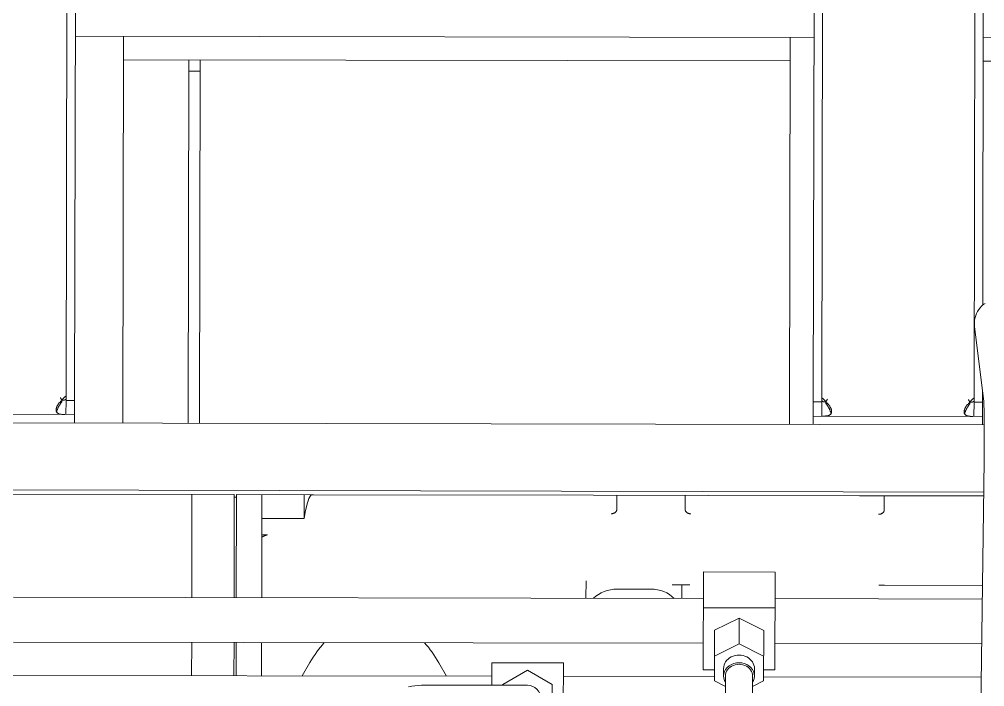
# Model space of a CAD drawing. Extents: x 766778 to 845620, y 133762 to 209800.
# Drawn here: x 786022.2 to 786364.5, y 191220.5 to 191457.1 of the extents above; entities that cross this region are included whole.
import ezdxf

# ---------------------------------------------------------------- set-up
doc = ezdxf.new("R2010")
doc.units = 0
doc.header["$MEASUREMENT"] = 0
doc.layers.get('0').update_dxf_attribs({"color": 1, "linetype": 'CONTINUOUS'})
doc.layers.add('LA-4748_SHOWN', color=2, linetype='CONTINUOUS', lineweight=53)

# ---------------------------------------------------------------- blocks, each defined once
blk = doc.blocks.new('ENGINE')
at = {"layer": 'LA-4748_SHOWN', "color": 252, "lineweight": 5}
for p, q in [((944991.68, 206173.42), (944990.79, 206014.82)), ((944994.68, 206173.41), (944993.79, 206014.81)), ((945256.68, 206171.93), (945255.78, 206013.33)), ((945259.68, 206171.92), (945258.78, 206013.32)), ((945313.67, 206171.61), (945312.78, 206013.01)), ((945316.67, 206171.6), (945315.98, 206047.41)), ((945256.51, 206142.6), (944994.51, 206143.98)), ((945011.6, 206143.89), (945010.88, 206006.71)), ((945247.27, 206005.38), (945247.99, 206142.65)), ((945316.51, 206142.29), (945397.37, 206141.86)), ((945247.95, 206134.29), (945011.56, 206135.54)), ((945034.72, 206135.41), (945034.04, 206006.58)), ((945038.14, 206006.56), (945038.82, 206135.39)), ((945373.76, 206133.63), (945316.46, 206133.93)), ((945034.7, 206131.41), (945038.8, 206131.39)), ((945315.49, 206046.96), (945315.96, 206047.4)), ((945315.96, 206047.4), (945316.41, 206047.77)), ((945316.41, 206047.77), (945316.86, 206048.08)), ((945313.5, 206043.81), (945313.81, 206044.56)), ((945313.81, 206044.56), (945314.18, 206045.26)), ((945314.18, 206045.26), (945314.59, 206045.9)), ((945314.59, 206045.9), (945315.03, 206046.46)), ((945315.03, 206046.46), (945315.49, 206046.96)), ((945313.01, 206040.67), (945313.02, 206041.44)), ((945313.06, 206039.94), (945313.01, 206040.67)), ((945313.02, 206041.44), (945313.1, 206042.23)), ((945313.1, 206042.23), (945313.17, 206042.63)), ((945313.17, 206042.63), (945313.26, 206043.03)), ((945313.26, 206043.03), (945313.37, 206043.42)), ((945313.37, 206043.42), (945313.5, 206043.81)), ((945316.24, 206013.3), (945313.06, 206039.94)), ((945315.8, 206016.92), (945315.78, 206013)), ((943555.26, 206014.89), (945316.37, 206004.99)), ((944987.84, 206013.19), (944987.75, 206013.05)), ((944987.94, 206013.34), (944987.84, 206013.19)), ((944988.04, 206013.49), (944987.94, 206013.34)), ((944988.15, 206013.64), (944988.04, 206013.49)), ((944988.26, 206013.78), (944988.15, 206013.64)), ((944988.39, 206013.93), (944988.26, 206013.78)), ((944988.53, 206014.08), (944988.39, 206013.93)), ((944988.49, 206013.15), (944988.39, 206013)), ((944988.58, 206013.29), (944988.49, 206013.15)), ((944988.67, 206014.23), (944988.53, 206014.08)), ((944988.68, 206013.44), (944988.58, 206013.29)), ((944988.82, 206014.38), (944988.67, 206014.23)), ((944988.78, 206013.59), (944988.68, 206013.44)), ((944988.88, 206013.73), (944988.78, 206013.59)), ((944988.79, 206015.84), (944988.82, 206015.79)), ((944988.82, 206015.79), (944988.84, 206015.75)), ((944988.98, 206014.52), (944988.82, 206014.38)), ((944988.84, 206015.75), (944988.86, 206015.71)), ((944988.86, 206015.71), (944988.88, 206015.66)), ((944988.88, 206015.66), (944988.91, 206015.62)), ((944988.99, 206013.88), (944988.88, 206013.73)), ((944988.91, 206015.62), (944988.93, 206015.58)), ((944988.93, 206015.58), (944988.95, 206015.53)), ((944988.95, 206015.53), (944988.97, 206015.49)), ((944988.97, 206015.49), (944989, 206015.45)), ((944989.16, 206014.66), (944988.98, 206014.52)), ((944989.1, 206014.02), (944988.99, 206013.88)), ((944989, 206015.45), (944989.02, 206015.4)), ((944989.02, 206015.4), (944989.04, 206015.36)), ((944989.04, 206015.36), (944989.06, 206015.32)), ((944989.06, 206015.32), (944989.09, 206015.28)), ((944989.09, 206015.28), (944989.11, 206015.23)), ((944989.21, 206014.15), (944989.1, 206014.02)), ((944989.11, 206015.23), (944989.13, 206015.19)), ((944989.13, 206015.19), (944989.16, 206015.15)), ((944989.16, 206015.15), (944989.18, 206015.1)), ((944989.34, 206014.8), (944989.16, 206014.66)), ((944989.18, 206015.1), (944989.2, 206015.06)), ((944989.2, 206015.06), (944989.22, 206015.02)), ((944989.33, 206014.29), (944989.21, 206014.15)), ((944989.22, 206015.02), (944989.25, 206014.98)), ((944989.25, 206014.98), (944989.27, 206014.93)), ((944989.27, 206014.93), (944989.29, 206014.89)), ((944989.29, 206014.89), (944989.31, 206014.85)), ((944989.41, 206014.99), (944989.31, 206014.86)), ((944989.31, 206014.85), (944989.34, 206014.8)), ((944989.31, 206014.85), (944990.07, 206014.84)), ((944989.34, 206014.8), (944989.33, 206014.29)), ((944989.5, 206015.12), (944989.41, 206014.99)), ((944989.6, 206015.24), (944989.5, 206015.12)), ((944989.7, 206015.35), (944989.6, 206015.24)), ((944989.79, 206015.46), (944989.7, 206015.35)), ((944989.88, 206015.55), (944989.79, 206015.46)), ((944989.97, 206015.65), (944989.88, 206015.55)), ((944990.06, 206015.73), (944989.97, 206015.65)), ((944990.14, 206015.81), (944990.06, 206015.73)), ((944990.1, 206014.86), (944990.07, 206014.84)), ((944990.12, 206014.88), (944990.1, 206014.86)), ((944990.15, 206014.89), (944990.12, 206014.88)), ((944990.22, 206015.89), (944990.14, 206015.81)), ((944990.18, 206014.91), (944990.15, 206014.89)), ((944990.21, 206014.92), (944990.18, 206014.91)), ((944990.24, 206014.94), (944990.21, 206014.92)), ((944990.3, 206015.96), (944990.22, 206015.89)), ((944990.28, 206014.96), (944990.24, 206014.94)), ((944990.31, 206014.97), (944990.28, 206014.96)), ((944990.37, 206016.02), (944990.3, 206015.96)), ((944990.34, 206014.99), (944990.31, 206014.97)), ((944990.37, 206015.01), (944990.34, 206014.99)), ((944990.44, 206016.08), (944990.37, 206016.02)), ((944990.4, 206015.02), (944990.37, 206015.01)), ((944990.43, 206015.04), (944990.4, 206015.02)), ((944990.46, 206015.05), (944990.43, 206015.04)), ((944990.5, 206016.13), (944990.44, 206016.08)), ((944990.49, 206015.07), (944990.46, 206015.05)), ((944990.52, 206015.08), (944990.49, 206015.07)), ((944990.55, 206016.17), (944990.5, 206016.13)), ((944990.55, 206015.1), (944990.52, 206015.08)), ((944990.6, 206016.21), (944990.55, 206016.17)), ((944990.58, 206015.11), (944990.55, 206015.1)), ((944990.61, 206015.13), (944990.58, 206015.11)), ((944990.65, 206016.24), (944990.6, 206016.21)), ((944990.64, 206015.15), (944990.61, 206015.13)), ((944990.67, 206015.16), (944990.64, 206015.15)), ((944990.69, 206016.27), (944990.65, 206016.24)), ((944990.7, 206015.18), (944990.67, 206015.16)), ((944990.72, 206016.29), (944990.69, 206016.27)), ((944990.73, 206015.19), (944990.7, 206015.18)), ((944990.75, 206016.31), (944990.72, 206016.29)), ((944990.76, 206015.2), (944990.73, 206015.19)), ((944990.77, 206016.32), (944990.75, 206016.31)), ((944990.79, 206015.22), (944990.76, 206015.2)), ((944990.79, 206014.82), (944990.76, 206009.82)), ((944990.78, 206016.32), (944990.77, 206016.32)), ((944990.79, 206016.32), (944990.78, 206016.32)), ((944990.8, 206016.32), (944990.79, 206016.32)), ((944993.79, 206014.81), (944990.79, 206014.82)), ((944993.79, 206014.81), (944993.76, 206009.81)), ((945255.78, 206013.33), (945255.76, 206008.34)), ((945255.78, 206013.33), (945258.78, 206013.32)), ((945258.78, 206013.32), (945258.76, 206008.32)), ((945258.8, 206014.82), (945258.79, 206014.81)), ((945258.82, 206013.7), (945258.79, 206013.71)), ((945258.8, 206014.82), (945258.8, 206014.82)), ((945258.82, 206014.81), (945258.8, 206014.82)), ((945258.84, 206014.8), (945258.82, 206014.81)), ((945258.85, 206013.68), (945258.82, 206013.7)), ((945258.87, 206014.78), (945258.84, 206014.8)), ((945258.88, 206013.67), (945258.85, 206013.68)), ((945258.9, 206014.76), (945258.87, 206014.78)), ((945258.91, 206013.65), (945258.88, 206013.67)), ((945258.94, 206014.73), (945258.9, 206014.76)), ((945258.94, 206013.64), (945258.91, 206013.65)), ((945258.98, 206014.7), (945258.94, 206014.73)), ((945258.97, 206013.62), (945258.94, 206013.64)), ((945259, 206013.61), (945258.97, 206013.62)), ((945259.04, 206014.66), (945258.98, 206014.7)), ((945259.03, 206013.59), (945259, 206013.61)), ((945259.03, 206013.59), (945259.09, 206013.56)), ((945259.09, 206014.61), (945259.04, 206014.66)), ((945259.15, 206014.56), (945259.09, 206014.61)), ((945259.12, 206013.54), (945259.09, 206013.56)), ((945259.15, 206013.53), (945259.12, 206013.54)), ((945259.22, 206014.51), (945259.15, 206014.56)), ((945259.18, 206013.51), (945259.15, 206013.53)), ((945259.21, 206013.49), (945259.18, 206013.51)), ((945259.24, 206013.48), (945259.21, 206013.49)), ((945259.29, 206014.44), (945259.22, 206014.51)), ((945259.27, 206013.46), (945259.24, 206013.48)), ((945259.3, 206013.44), (945259.27, 206013.46)), ((945259.37, 206014.37), (945259.29, 206014.44)), ((945259.33, 206013.43), (945259.3, 206013.44)), ((945259.36, 206013.41), (945259.33, 206013.43)), ((945259.39, 206013.4), (945259.36, 206013.41)), ((945259.45, 206014.3), (945259.37, 206014.37)), ((945259.42, 206013.38), (945259.39, 206013.4)), ((945259.45, 206013.36), (945259.42, 206013.38)), ((945259.53, 206014.22), (945259.45, 206014.3)), ((945259.45, 206013.36), (945259.51, 206013.33)), ((945260.26, 206013.32), (945259.51, 206013.33)), ((945259.61, 206014.13), (945259.53, 206014.22)), ((945259.7, 206014.03), (945259.61, 206014.13)), ((945259.79, 206013.93), (945259.7, 206014.03)), ((945259.88, 206013.83), (945259.79, 206013.93)), ((945259.98, 206013.71), (945259.88, 206013.83)), ((945260.07, 206013.6), (945259.98, 206013.71)), ((945260.17, 206013.47), (945260.07, 206013.6)), ((945260.26, 206013.34), (945260.17, 206013.47)), ((945260.24, 206013.28), (945260.23, 206012.77)), ((945260.26, 206013.32), (945260.24, 206013.28)), ((945260.41, 206013.14), (945260.24, 206013.28)), ((945260.28, 206013.37), (945260.26, 206013.32)), ((945260.3, 206013.41), (945260.28, 206013.37)), ((945260.33, 206013.45), (945260.3, 206013.41)), ((945260.33, 206013.45), (945260.37, 206013.54)), ((945260.4, 206013.58), (945260.37, 206013.54)), ((945260.42, 206013.62), (945260.4, 206013.58)), ((945260.58, 206012.99), (945260.41, 206013.14)), ((945260.42, 206013.62), (945260.47, 206013.71)), ((945260.49, 206013.75), (945260.47, 206013.71)), ((945260.51, 206013.79), (945260.49, 206013.75)), ((945260.54, 206013.84), (945260.51, 206013.79)), ((945260.56, 206013.88), (945260.54, 206013.84)), ((945260.58, 206013.92), (945260.56, 206013.88)), ((945260.6, 206013.96), (945260.58, 206013.92)), ((945260.63, 206014.01), (945260.6, 206013.96)), ((945260.63, 206014.01), (945260.67, 206014.09)), ((945260.7, 206014.14), (945260.67, 206014.09)), ((945260.7, 206014.14), (945260.79, 206014.31)), ((945310.79, 206014.03), (945310.81, 206013.98)), ((945310.81, 206013.98), (945310.83, 206013.94)), ((945310.83, 206013.94), (945310.86, 206013.9)), ((945310.86, 206013.9), (945310.88, 206013.85)), ((945310.88, 206013.85), (945310.9, 206013.81)), ((945310.9, 206013.81), (945310.95, 206013.72)), ((945310.95, 206013.72), (945310.97, 206013.68)), ((945310.97, 206013.68), (945310.99, 206013.64)), ((945310.99, 206013.64), (945311.01, 206013.59)), ((945311.01, 206013.59), (945311.04, 206013.55)), ((945311.04, 206013.55), (945311.06, 206013.51)), ((945311.06, 206013.51), (945311.1, 206013.42)), ((945311.1, 206013.42), (945311.13, 206013.38)), ((945311.13, 206013.38), (945311.15, 206013.34)), ((945311.15, 206013.34), (945311.17, 206013.29)), ((945311.17, 206013.29), (945311.2, 206013.25)), ((945311.2, 206013.25), (945311.22, 206013.21)), ((945311.22, 206013.21), (945311.24, 206013.17)), ((945311.24, 206013.17), (945311.26, 206013.12)), ((945311.4, 206013.18), (945311.3, 206013.05)), ((945311.5, 206013.31), (945311.4, 206013.18)), ((945311.6, 206013.43), (945311.5, 206013.31)), ((945311.69, 206013.54), (945311.6, 206013.43)), ((945311.79, 206013.65), (945311.69, 206013.54)), ((945311.88, 206013.74), (945311.79, 206013.65)), ((945311.97, 206013.84), (945311.88, 206013.74)), ((945312.05, 206013.92), (945311.97, 206013.84)), ((945312.14, 206014), (945312.05, 206013.92)), ((945312.22, 206014.08), (945312.14, 206014)), ((945312.29, 206014.15), (945312.22, 206014.08)), ((945312.24, 206013.13), (945312.3, 206013.16)), ((945312.36, 206014.21), (945312.29, 206014.15)), ((945312.33, 206013.18), (945312.3, 206013.16)), ((945312.36, 206013.2), (945312.33, 206013.18)), ((945312.43, 206014.27), (945312.36, 206014.21)), ((945312.39, 206013.21), (945312.36, 206013.2)), ((945312.42, 206013.23), (945312.39, 206013.21)), ((945312.45, 206013.24), (945312.42, 206013.23)), ((945312.49, 206014.32), (945312.43, 206014.27)), ((945312.48, 206013.26), (945312.45, 206013.24)), ((945312.51, 206013.27), (945312.48, 206013.26)), ((945312.55, 206014.36), (945312.49, 206014.32)), ((945312.51, 206013.27), (945312.57, 206013.3)), ((945312.6, 206014.4), (945312.55, 206014.36)), ((945312.6, 206013.32), (945312.57, 206013.3)), ((945312.64, 206014.43), (945312.6, 206014.4)), ((945312.63, 206013.33), (945312.6, 206013.32)), ((945312.66, 206013.35), (945312.63, 206013.33)), ((945312.68, 206014.46), (945312.64, 206014.43)), ((945312.69, 206013.36), (945312.66, 206013.35)), ((945312.72, 206014.48), (945312.68, 206014.46)), ((945312.72, 206013.38), (945312.69, 206013.36)), ((945312.74, 206014.5), (945312.72, 206014.48)), ((945312.75, 206013.39), (945312.72, 206013.38)), ((945312.76, 206014.51), (945312.74, 206014.5)), ((945312.79, 206013.41), (945312.75, 206013.39)), ((945312.78, 206014.51), (945312.76, 206014.51)), ((945312.79, 206014.51), (945312.78, 206014.51)), ((945312.79, 206014.51), (945312.79, 206014.51)), ((945316.24, 206013.3), (945316.23, 206013.31)), ((945316.24, 206013.24), (945316.24, 206013.3)), ((945316.25, 206013.16), (945316.24, 206013.24)), ((945316.25, 206013.04), (945316.25, 206013.16)), ((944933.76, 206010.15), (944993.76, 206009.81)), ((944987.28, 206011.7), (944987.27, 206011.58)), ((944987.27, 206011.58), (944987.27, 206011.47)), ((944987.27, 206011.47), (944987.27, 206011.32)), ((944987.27, 206011.32), (944987.29, 206011.17)), ((944987.3, 206011.83), (944987.28, 206011.7)), ((944987.29, 206011.17), (944987.32, 206011.04)), ((944987.32, 206011.95), (944987.3, 206011.83)), ((944987.35, 206012.08), (944987.32, 206011.95)), ((944987.32, 206011.04), (944987.36, 206010.91)), ((944987.39, 206012.21), (944987.35, 206012.08)), ((944987.36, 206010.91), (944987.41, 206010.78)), ((944987.43, 206012.34), (944987.39, 206012.21)), ((944987.41, 206010.78), (944987.47, 206010.67)), ((944987.48, 206012.48), (944987.43, 206012.34)), ((944987.49, 206010.85), (944987.45, 206010.71)), ((944987.47, 206010.67), (944987.55, 206010.56)), ((944987.54, 206012.62), (944987.48, 206012.48)), ((944987.53, 206011), (944987.49, 206010.85)), ((944987.57, 206011.15), (944987.53, 206011)), ((944987.6, 206012.76), (944987.54, 206012.62)), ((944987.55, 206010.56), (944987.63, 206010.46)), ((944987.62, 206011.3), (944987.57, 206011.15)), ((944987.68, 206012.9), (944987.6, 206012.76)), ((944987.68, 206011.45), (944987.62, 206011.3)), ((944987.63, 206010.46), (944987.73, 206010.37)), ((944987.75, 206013.05), (944987.68, 206012.9)), ((944987.73, 206011.61), (944987.68, 206011.45)), ((944987.79, 206011.76), (944987.73, 206011.61)), ((944987.73, 206010.37), (944987.84, 206010.29)), ((944987.85, 206011.92), (944987.79, 206011.76)), ((944987.84, 206010.29), (944987.96, 206010.22)), ((944987.92, 206012.07), (944987.85, 206011.92)), ((944987.99, 206012.23), (944987.92, 206012.07)), ((944987.96, 206010.22), (944988.08, 206010.15)), ((944988.06, 206012.38), (944987.99, 206012.23)), ((944988.14, 206012.54), (944988.06, 206012.38)), ((944988.08, 206010.15), (944988.22, 206010.09)), ((944988.22, 206012.69), (944988.14, 206012.54)), ((944988.31, 206012.84), (944988.22, 206012.69)), ((944988.22, 206010.09), (944988.37, 206010.04)), ((944988.39, 206013), (944988.31, 206012.84)), ((944988.37, 206010.04), (944988.53, 206009.99)), ((944988.53, 206009.99), (944988.7, 206009.95)), ((944988.7, 206009.95), (944988.88, 206009.92)), ((944988.88, 206009.92), (944989.06, 206009.89)), ((944989.06, 206009.89), (944989.26, 206009.87)), ((944989.26, 206009.87), (944989.46, 206009.86)), ((944989.46, 206009.86), (944989.67, 206009.84)), ((944989.67, 206009.84), (944989.89, 206009.83)), ((944989.89, 206009.83), (944990.11, 206009.83)), ((944990.11, 206009.83), (944990.34, 206009.83)), ((944993.76, 206009.81), (944993.74, 206006.81)), ((945260.35, 206012.63), (945260.23, 206012.77)), ((945260.46, 206012.49), (945260.35, 206012.63)), ((945260.57, 206012.35), (945260.46, 206012.49)), ((945260.68, 206012.2), (945260.57, 206012.35)), ((945260.74, 206012.85), (945260.58, 206012.99)), ((945260.78, 206012.06), (945260.68, 206012.2)), ((945260.9, 206012.7), (945260.74, 206012.85)), ((945260.88, 206011.91), (945260.78, 206012.06)), ((945260.97, 206011.76), (945260.88, 206011.91)), ((945261.04, 206012.55), (945260.9, 206012.7)), ((945261.07, 206011.61), (945260.97, 206011.76)), ((945261.17, 206012.4), (945261.04, 206012.55)), ((945261.16, 206011.46), (945261.07, 206011.61)), ((945261.24, 206011.31), (945261.16, 206011.46)), ((945261.29, 206012.25), (945261.17, 206012.4)), ((945261.32, 206011.15), (945261.24, 206011.31)), ((945261.41, 206012.1), (945261.29, 206012.25)), ((945261.4, 206011), (945261.32, 206011.15)), ((945261.48, 206010.84), (945261.4, 206011)), ((945261.52, 206011.95), (945261.41, 206012.1)), ((945261.55, 206010.69), (945261.48, 206010.84)), ((945261.62, 206011.8), (945261.52, 206011.95)), ((945261.62, 206010.53), (945261.55, 206010.69)), ((945261.71, 206011.65), (945261.62, 206011.8)), ((945261.69, 206010.38), (945261.62, 206010.53)), ((945261.75, 206010.22), (945261.69, 206010.38)), ((945261.8, 206011.51), (945261.71, 206011.65)), ((945261.8, 206010.07), (945261.75, 206010.22)), ((945261.87, 206011.36), (945261.8, 206011.51)), ((945261.86, 206009.91), (945261.8, 206010.07)), ((945261.91, 206009.76), (945261.86, 206009.91)), ((945261.94, 206011.22), (945261.87, 206011.36)), ((945261.96, 206009.61), (945261.91, 206009.76)), ((945262.01, 206011.08), (945261.94, 206011.22)), ((945262.06, 206010.94), (945262.01, 206011.08)), ((945262.11, 206010.8), (945262.06, 206010.94)), ((945262.15, 206010.67), (945262.11, 206010.8)), ((945262.19, 206010.53), (945262.15, 206010.67)), ((945262.22, 206010.41), (945262.19, 206010.53)), ((945262.24, 206010.28), (945262.22, 206010.41)), ((945262.25, 206010.16), (945262.24, 206010.28)), ((945262.24, 206009.63), (945262.26, 206009.77)), ((945262.26, 206010.04), (945262.25, 206010.16)), ((945262.26, 206009.92), (945262.26, 206010.04)), ((945262.26, 206009.77), (945262.26, 206009.92)), ((945309.27, 206009.77), (945309.26, 206009.66)), ((945309.28, 206009.89), (945309.27, 206009.77)), ((945309.3, 206010.02), (945309.28, 206009.89)), ((945309.32, 206010.14), (945309.3, 206010.02)), ((945309.35, 206010.27), (945309.32, 206010.14)), ((945309.39, 206010.4), (945309.35, 206010.27)), ((945309.43, 206010.53), (945309.39, 206010.4)), ((945309.48, 206010.67), (945309.43, 206010.53)), ((945309.54, 206010.81), (945309.48, 206010.67)), ((945309.6, 206010.95), (945309.54, 206010.81)), ((945309.67, 206011.09), (945309.6, 206010.95)), ((945309.75, 206011.24), (945309.67, 206011.09)), ((945309.73, 206009.8), (945309.67, 206009.64)), ((945309.79, 206009.95), (945309.73, 206009.8)), ((945309.84, 206011.38), (945309.75, 206011.24)), ((945309.85, 206010.11), (945309.79, 206009.95)), ((945309.93, 206011.53), (945309.84, 206011.38)), ((945309.92, 206010.26), (945309.85, 206010.11)), ((945309.99, 206010.42), (945309.92, 206010.26)), ((945310.03, 206011.68), (945309.93, 206011.53)), ((945310.06, 206010.57), (945309.99, 206010.42)), ((945310.14, 206011.83), (945310.03, 206011.68)), ((945310.14, 206010.73), (945310.06, 206010.57)), ((945310.26, 206011.97), (945310.14, 206011.83)), ((945310.22, 206010.88), (945310.14, 206010.73)), ((945310.3, 206011.03), (945310.22, 206010.88)), ((945310.39, 206012.12), (945310.26, 206011.97)), ((945310.39, 206011.19), (945310.3, 206011.03)), ((945310.52, 206012.27), (945310.39, 206012.12)), ((945310.48, 206011.34), (945310.39, 206011.19)), ((945310.57, 206011.48), (945310.48, 206011.34)), ((945310.66, 206012.42), (945310.52, 206012.27)), ((945310.67, 206011.63), (945310.57, 206011.48)), ((945310.82, 206012.57), (945310.66, 206012.42)), ((945310.77, 206011.78), (945310.67, 206011.63)), ((945310.88, 206011.92), (945310.77, 206011.78)), ((945310.98, 206012.71), (945310.82, 206012.57)), ((945310.98, 206012.06), (945310.88, 206011.92)), ((945311.15, 206012.85), (945310.98, 206012.71)), ((945311.09, 206012.21), (945310.98, 206012.06)), ((945311.21, 206012.34), (945311.09, 206012.21)), ((945311.33, 206012.99), (945311.15, 206012.85)), ((945311.33, 206012.48), (945311.21, 206012.34)), ((945311.26, 206013.12), (945311.29, 206013.08)), ((945311.29, 206013.08), (945311.31, 206013.04)), ((945311.31, 206013.04), (945311.33, 206012.99)), ((945311.31, 206013.04), (945312.06, 206013.03)), ((945311.33, 206012.99), (945311.33, 206012.48)), ((945312.09, 206013.05), (945312.06, 206013.03)), ((945312.12, 206013.07), (945312.09, 206013.05)), ((945312.15, 206013.08), (945312.12, 206013.07)), ((945312.18, 206013.1), (945312.15, 206013.08)), ((945312.21, 206013.11), (945312.18, 206013.1)), ((945312.24, 206013.13), (945312.21, 206013.11)), ((945312.78, 206013.01), (945312.75, 206008.01)), ((945315.78, 206013), (945312.78, 206013.01)), ((945315.78, 206013), (945315.75, 206008)), ((945316.26, 206012.91), (945316.25, 206013.04)), ((945316.27, 206012.75), (945316.26, 206012.91)), ((945316.28, 206012.38), (945316.27, 206012.75)), ((945316.3, 206011.94), (945316.28, 206012.38)), ((945316.31, 206011.43), (945316.3, 206011.94)), ((945316.32, 206010.86), (945316.31, 206011.43)), ((945316.33, 206010.24), (945316.32, 206010.86)), ((945316.34, 206009.55), (945316.33, 206010.24)), ((945255.76, 206008.34), (945255.74, 206005.34)), ((945255.76, 206008.34), (945315.75, 206008)), ((945259.17, 206008.32), (945259.4, 206008.32)), ((945259.4, 206008.32), (945259.63, 206008.32)), ((945259.63, 206008.32), (945259.85, 206008.32)), ((945259.85, 206008.32), (945260.06, 206008.33)), ((945260.06, 206008.33), (945260.26, 206008.35)), ((945260.26, 206008.35), (945260.45, 206008.37)), ((945260.45, 206008.37), (945260.64, 206008.39)), ((945260.64, 206008.39), (945260.82, 206008.42)), ((945260.82, 206008.42), (945260.99, 206008.46)), ((945260.99, 206008.46), (945261.15, 206008.5)), ((945261.15, 206008.5), (945261.3, 206008.55)), ((945261.3, 206008.55), (945261.43, 206008.61)), ((945261.43, 206008.61), (945261.56, 206008.68)), ((945261.56, 206008.68), (945261.68, 206008.75)), ((945261.68, 206008.75), (945261.79, 206008.83)), ((945261.79, 206008.83), (945261.89, 206008.92)), ((945261.89, 206008.92), (945261.98, 206009.02)), ((945262, 206009.46), (945261.96, 206009.61)), ((945261.98, 206009.02), (945262.05, 206009.12)), ((945262.04, 206009.31), (945262, 206009.46)), ((945262.07, 206009.16), (945262.04, 206009.31)), ((945262.05, 206009.12), (945262.12, 206009.24)), ((945262.12, 206009.24), (945262.17, 206009.36)), ((945262.17, 206009.36), (945262.21, 206009.49)), ((945262.21, 206009.49), (945262.24, 206009.63)), ((945309.26, 206009.66), (945309.27, 206009.51)), ((945309.27, 206009.51), (945309.29, 206009.36)), ((945309.29, 206009.36), (945309.31, 206009.23)), ((945309.31, 206009.23), (945309.35, 206009.1)), ((945309.35, 206009.1), (945309.41, 206008.97)), ((945309.41, 206008.97), (945309.47, 206008.86)), ((945309.48, 206009.04), (945309.45, 206008.9)), ((945309.47, 206008.86), (945309.54, 206008.75)), ((945309.52, 206009.19), (945309.48, 206009.04)), ((945309.57, 206009.34), (945309.52, 206009.19)), ((945309.54, 206008.75), (945309.63, 206008.65)), ((945309.62, 206009.49), (945309.57, 206009.34)), ((945309.67, 206009.64), (945309.62, 206009.49)), ((945309.63, 206008.65), (945309.73, 206008.56)), ((945309.73, 206008.56), (945309.83, 206008.48)), ((945309.83, 206008.48), (945309.95, 206008.41)), ((945309.95, 206008.41), (945310.08, 206008.34)), ((945310.08, 206008.34), (945310.22, 206008.28)), ((945310.22, 206008.28), (945310.37, 206008.23)), ((945310.37, 206008.23), (945310.53, 206008.18)), ((945310.53, 206008.18), (945310.69, 206008.14)), ((945310.69, 206008.14), (945310.87, 206008.11)), ((945310.87, 206008.11), (945311.06, 206008.08)), ((945311.06, 206008.08), (945311.25, 206008.06)), ((945311.25, 206008.06), (945311.45, 206008.05)), ((945311.45, 206008.05), (945311.66, 206008.03)), ((945311.66, 206008.03), (945311.88, 206008.02)), ((945311.88, 206008.02), (945312.11, 206008.02)), ((945312.11, 206008.02), (945312.34, 206008.02)), ((945315.75, 206008), (945315.74, 206005)), ((945316.35, 206008.81), (945316.34, 206009.55)), ((945316.36, 206008.02), (945316.35, 206008.81)), ((945316.37, 206007.18), (945316.36, 206008.02)), ((945316.37, 206006.29), (945316.37, 206007.18)), ((945316.37, 206005.36), (945316.37, 206006.29)), ((945316.37, 206004.38), (945316.37, 206005.36)), ((945316.37, 206003.36), (945316.37, 206004.38)), ((945316.37, 206002.29), (945316.37, 206003.36)), ((945316.36, 206000.06), (945316.37, 206001.2)), ((945316.36, 205998.89), (945316.36, 206000.06)), ((945316.37, 206001.2), (945316.37, 206002.29)), ((945316.33, 205995.21), (945316.34, 205996.47)), ((945316.34, 205996.47), (945316.35, 205997.69)), ((945316.35, 205997.69), (945316.36, 205998.89)), ((945316.28, 205991.32), (945316.3, 205992.64)), ((945316.3, 205992.64), (945316.31, 205993.94)), ((945316.31, 205993.94), (945316.33, 205995.21)), ((943551.65, 205991.11), (945316.13, 205981.2)), ((945316.25, 205988.64), (945316.27, 205989.99)), ((945316.27, 205989.99), (945316.28, 205991.32)), ((945316.19, 205984.54), (945316.21, 205985.92)), ((945316.21, 205985.92), (945316.23, 205987.28)), ((945316.23, 205987.28), (945316.25, 205988.64)), ((944742.82, 205982.85), (945050.34, 205981.23)), ((945313.19, 205812.05), (945316.16, 205983.17)), ((945316.16, 205983.17), (945316.19, 205984.54)), ((945035.14, 205944.75), (945035.34, 205981.31)), ((945050.14, 205944.67), (945050.34, 205981.23)), ((945050.33, 205980.29), (945051.13, 205980.28)), ((945050.94, 205944.67), (945051.14, 205981.22)), ((945051.14, 205981.22), (945078.49, 205981.08)), ((945059.94, 205944.62), (945060.14, 205981.18)), ((945075.14, 205981.1), (945075.09, 205972.62)), ((945077.48, 205981.09), (945077.48, 205980.87)), ((945077.49, 205980.88), (945077.48, 205980.87)), ((945077.5, 205980.9), (945077.49, 205980.88)), ((945077.51, 205980.91), (945077.5, 205980.9)), ((945077.53, 205980.92), (945077.51, 205980.91)), ((945077.55, 205980.94), (945077.53, 205980.92)), ((945077.58, 205980.95), (945077.55, 205980.94)), ((945077.61, 205980.96), (945077.58, 205980.95)), ((945077.64, 205980.97), (945077.61, 205980.96)), ((945077.67, 205980.98), (945077.64, 205980.97)), ((945077.71, 205980.99), (945077.67, 205980.98)), ((945077.75, 205981), (945077.71, 205980.99)), ((945077.79, 205981.01), (945077.75, 205981)), ((945077.84, 205981.02), (945077.79, 205981.01)), ((945077.88, 205981.03), (945077.84, 205981.02)), ((945077.93, 205981.04), (945077.88, 205981.03)), ((945077.99, 205981.04), (945077.93, 205981.04)), ((945078.04, 205981.05), (945077.99, 205981.04)), ((945078.1, 205981.06), (945078.04, 205981.05)), ((945078.16, 205981.06), (945078.1, 205981.06)), ((945078.22, 205981.07), (945078.16, 205981.06)), ((945078.29, 205981.07), (945078.22, 205981.07)), ((945078.36, 205981.08), (945078.29, 205981.07)), ((945078.42, 205981.08), (945078.36, 205981.08)), ((945078.49, 205981.08), (945078.42, 205981.08)), ((945078.49, 205981.08), (945177.76, 205980.56)), ((945177.77, 205980.56), (945218.5, 205980.34)), ((945186, 205980.52), (945185.97, 205975.43)), ((945210.27, 205980.39), (945210.24, 205975.3)), ((945218.51, 205980.34), (945272.07, 205980.06)), ((945272.07, 205980.06), (945316.1, 205979.83)), ((945280.82, 205980.02), (945280.8, 205974.89)), ((945075.09, 205972.62), (945060.09, 205972.7)), ((945183.97, 205973.95), (945184.1, 205973.95)), ((945184.1, 205973.95), (945184.22, 205973.96)), ((945184.22, 205973.96), (945184.35, 205973.98)), ((945184.35, 205973.98), (945184.47, 205974.01)), ((945184.47, 205974.01), (945184.59, 205974.03)), ((945184.59, 205974.03), (945184.71, 205974.07)), ((945184.71, 205974.07), (945184.83, 205974.11)), ((945184.83, 205974.11), (945184.94, 205974.15)), ((945184.94, 205974.15), (945185.05, 205974.2)), ((945185.05, 205974.2), (945185.15, 205974.26)), ((945185.15, 205974.26), (945185.25, 205974.32)), ((945185.25, 205974.32), (945185.35, 205974.38)), ((945185.35, 205974.38), (945185.44, 205974.45)), ((945185.44, 205974.45), (945185.52, 205974.52)), ((945185.52, 205974.52), (945185.6, 205974.59)), ((945185.6, 205974.59), (945185.67, 205974.67)), ((945185.67, 205974.67), (945185.73, 205974.75)), ((945185.73, 205974.75), (945185.79, 205974.84)), ((945185.79, 205974.84), (945185.84, 205974.92)), ((945185.84, 205974.92), (945185.88, 205975.01)), ((945185.88, 205975.01), (945185.92, 205975.1)), ((945185.92, 205975.1), (945185.94, 205975.19)), ((945185.94, 205975.19), (945185.96, 205975.29)), ((945185.96, 205975.29), (945185.97, 205975.38)), ((945185.97, 205975.42), (945185.97, 205975.42)), ((945185.97, 205975.41), (945185.97, 205975.41)), ((945185.97, 205975.4), (945185.97, 205975.4)), ((945185.97, 205975.4), (945185.97, 205975.4)), ((945185.97, 205975.39), (945185.97, 205975.39)), ((945185.97, 205975.39), (945185.97, 205975.39)), ((945185.97, 205975.38), (945185.97, 205975.38)), ((945185.97, 205975.38), (945185.97, 205975.38)), ((945185.97, 205975.38), (945185.97, 205975.38)), ((945210.24, 205975.29), (945210.24, 205975.3)), ((945210.24, 205975.28), (945210.24, 205975.28)), ((945210.24, 205975.27), (945210.24, 205975.27)), ((945210.24, 205975.26), (945210.24, 205975.26)), ((945210.24, 205975.26), (945210.24, 205975.26)), ((945210.24, 205975.25), (945210.24, 205975.25)), ((945210.25, 205975.16), (945210.24, 205975.25)), ((945210.27, 205975.07), (945210.25, 205975.16)), ((945210.29, 205974.97), (945210.27, 205975.07)), ((945210.33, 205974.88), (945210.29, 205974.97)), ((945210.37, 205974.8), (945210.33, 205974.88)), ((945210.42, 205974.71), (945210.37, 205974.8)), ((945210.47, 205974.62), (945210.42, 205974.71)), ((945210.54, 205974.54), (945210.47, 205974.62)), ((945210.6, 205974.46), (945210.54, 205974.54)), ((945210.68, 205974.39), (945210.6, 205974.46)), ((945210.76, 205974.31), (945210.68, 205974.39)), ((945210.85, 205974.25), (945210.76, 205974.31)), ((945210.95, 205974.18), (945210.85, 205974.25)), ((945211.05, 205974.12), (945210.95, 205974.18)), ((945211.15, 205974.07), (945211.05, 205974.12)), ((945211.26, 205974.01), (945211.15, 205974.07)), ((945211.37, 205973.97), (945211.26, 205974.01)), ((945211.49, 205973.93), (945211.37, 205973.97)), ((945211.61, 205973.89), (945211.49, 205973.93)), ((945211.73, 205973.86), (945211.61, 205973.89)), ((945211.85, 205973.84), (945211.73, 205973.86)), ((945211.98, 205973.82), (945211.85, 205973.84)), ((945212.1, 205973.81), (945211.98, 205973.82)), ((945212.23, 205973.8), (945212.1, 205973.81)), ((945278.79, 205973.43), (945278.92, 205973.43)), ((945278.92, 205973.43), (945279.05, 205973.44)), ((945279.05, 205973.44), (945279.17, 205973.45)), ((945279.17, 205973.45), (945279.3, 205973.47)), ((945279.3, 205973.47), (945279.43, 205973.5)), ((945279.43, 205973.5), (945279.55, 205973.53)), ((945279.55, 205973.53), (945279.67, 205973.57)), ((945279.67, 205973.57), (945279.78, 205973.62)), ((945279.78, 205973.62), (945279.89, 205973.67)), ((945279.89, 205973.67), (945280, 205973.72)), ((945280, 205973.72), (945280.1, 205973.78)), ((945280.1, 205973.78), (945280.2, 205973.84)), ((945280.2, 205973.84), (945280.29, 205973.91)), ((945280.29, 205973.91), (945280.37, 205973.98)), ((945280.37, 205973.98), (945280.45, 205974.06)), ((945280.45, 205974.06), (945280.52, 205974.14)), ((945280.52, 205974.14), (945280.58, 205974.22)), ((945280.58, 205974.22), (945280.63, 205974.31)), ((945280.63, 205974.31), (945280.68, 205974.4)), ((945280.68, 205974.4), (945280.72, 205974.49)), ((945280.72, 205974.49), (945280.75, 205974.58)), ((945280.75, 205974.58), (945280.77, 205974.67)), ((945280.77, 205974.67), (945280.79, 205974.77)), ((945280.79, 205974.86), (945280.8, 205974.86)), ((945280.79, 205974.77), (945280.79, 205974.86)), ((945280.8, 205974.88), (945280.8, 205974.88)), ((945280.8, 205974.86), (945280.8, 205974.87)), ((945060.06, 205966.88), (945062.06, 205966.87)), ((945060.06, 205966.08), (945060.06, 205966.08)), ((945060.08, 205966.08), (945060.06, 205966.08)), ((945060.1, 205966.1), (945060.08, 205966.08)), ((945060.14, 205966.11), (945060.1, 205966.1)), ((945060.19, 205966.14), (945060.14, 205966.11)), ((945060.24, 205966.17), (945060.19, 205966.14)), ((945060.3, 205966.2), (945060.24, 205966.17)), ((945060.37, 205966.24), (945060.3, 205966.2)), ((945060.44, 205966.28), (945060.37, 205966.24)), ((945060.53, 205966.32), (945060.44, 205966.28)), ((945060.61, 205966.37), (945060.53, 205966.32)), ((945060.7, 205966.42), (945060.61, 205966.37)), ((945060.8, 205966.47), (945060.7, 205966.42)), ((945060.9, 205966.52), (945060.8, 205966.47)), ((945061, 205966.57), (945060.9, 205966.52)), ((945061.1, 205966.62), (945061, 205966.57)), ((945061.2, 205966.66), (945061.1, 205966.62)), ((945061.31, 205966.71), (945061.2, 205966.66)), ((945061.42, 205966.75), (945061.31, 205966.71)), ((945061.54, 205966.79), (945061.42, 205966.75)), ((945061.67, 205966.82), (945061.54, 205966.79)), ((945061.79, 205966.85), (945061.67, 205966.82)), ((945061.93, 205966.86), (945061.79, 205966.85)), ((945062.06, 205966.87), (945061.93, 205966.86)), ((945216.42, 205918.51), (945216.6, 205953.2)), ((945216.6, 205953.2), (945242, 205953.07)), ((945241.82, 205918.37), (945242, 205953.07)), ((945174.94, 205944.01), (945174.97, 205950.19)), ((945205.48, 205948.66), (945207.03, 205948.65)), ((945207.03, 205948.65), (945209.8, 205948.64)), ((945208.94, 205943.83), (945208.97, 205948.64)), ((945209.8, 205948.64), (945211.8, 205948.63)), ((945278.79, 205948.28), (945280.79, 205948.27)), ((945280.79, 205948.27), (945315.55, 205948.08)), ((945216.55, 205943.79), (944971.95, 205945.08)), ((945185.96, 205947.24), (945197.96, 205947.18)), ((945315.47, 205943.27), (945241.95, 205943.66)), ((945216.53, 205940.5), (945241.93, 205940.37)), ((945229.21, 205936.82), (945220.46, 205932.5)), ((945229.21, 205936.82), (945229.17, 205927.67)), ((945237.92, 205932.41), (945229.21, 205936.82)), ((945220.37, 205914.62), (945220.46, 205932.5)), ((945237.83, 205914.53), (945237.92, 205932.41)), ((945216.47, 205927.91), (944971.87, 205929.2)), ((945035, 205917.04), (945035.06, 205928.87)), ((945050, 205916.96), (945050.06, 205928.79)), ((945050.8, 205916.95), (945050.86, 205928.79)), ((945059.8, 205916.91), (945059.86, 205928.74)), ((945229.17, 205927.67), (945220.41, 205923.35)), ((945237.87, 205923.26), (945229.17, 205927.67)), ((945315.19, 205927.4), (945241.87, 205927.78)), ((945074.17, 205916.83), (945076.97, 205921.57)), ((945122.67, 205921.32), (945125.42, 205916.56)), ((945141.43, 205921.24), (945141.39, 205913.3)), ((945141.43, 205921.24), (945166.83, 205921.1)), ((945166.83, 205921.1), (945166.7, 205895.7)), ((945141.41, 205916.48), (944967.84, 205917.39)), ((945154.12, 205918.55), (945145.36, 205913.56)), ((945162.82, 205913.46), (945154.12, 205918.55)), ((945216.42, 205918.51), (945220.39, 205918.49)), ((945223.62, 205916.27), (945223.64, 205918.97)), ((945234.59, 205916.21), (945234.61, 205918.91)), ((945237.85, 205918.39), (945241.82, 205918.37)), ((945220.38, 205916.06), (945166.81, 205916.34)), ((945220.37, 205914.62), (945224.33, 205912.61)), ((945224.35, 205916.95), (945224.3, 205907.66)), ((945233.87, 205916.9), (945233.82, 205907.61)), ((945233.85, 205912.56), (945237.83, 205914.53)), ((945314.99, 205915.56), (945237.83, 205915.97)), ((945113.04, 205913.02), (945111.91, 205912.78)), ((945114.18, 205913.2), (945113.04, 205913.02)), ((945115.33, 205913.33), (945114.18, 205913.2)), ((945116.48, 205913.4), (945115.33, 205913.33)), ((945117.64, 205913.42), (945116.48, 205913.4)), ((945117.64, 205913.42), (945154.09, 205913.23)), ((945145.36, 205913.56), (945145.36, 205913.28)), ((945162.77, 205903.38), (945162.82, 205913.46))]:
    blk.add_line(p, q, dxfattribs=at)
blk.add_arc((945154.06, 205908.47), 4.76, 269.6986, 89.6986, dxfattribs=at)
for centre, major_axis, ratio, start_param, end_param in [((945078.23, 205955.91), (0.13, 25.5), 0.16732, 0.208352, 0.85749), ((945185.91, 205937.72), (11, -0.06), 0.866025, 1.570796, 2.427362), ((945197.91, 205937.65), (11, -0.06), 0.866025, 0.714231, 1.570796), ((945099.61, 205881.42), (-0.3, -56.29), 0.57735, 3.720809, 3.921376), ((945099.61, 205881.42), (-0.3, -56.29), 0.57735, 2.36181, 2.562376), ((945229.11, 205916.24), (-5.48, 0.03), 0.866025, 2.621597, 6.803181), ((945229.12, 205918.94), (5.48, -0.03), 0.866025, 0, 3.141593), ((945229.11, 205916.24), (4.82, -0.03), 0.866025, 6.118857, 9.589106)]:
    blk.add_ellipse(centre, major_axis=major_axis, ratio=ratio, start_param=start_param, end_param=end_param, dxfattribs=at)

msp = doc.modelspace()

# ---------------------------------------------------------------- block references
at = {"color": 7, "linetype": 'Continuous', "rotation": 0.1984573570547499}
msp.add_blockref('ENGINE', (-158232.80366, -17964.77499), dxfattribs=at)

doc.saveas('drawing.dxf')
